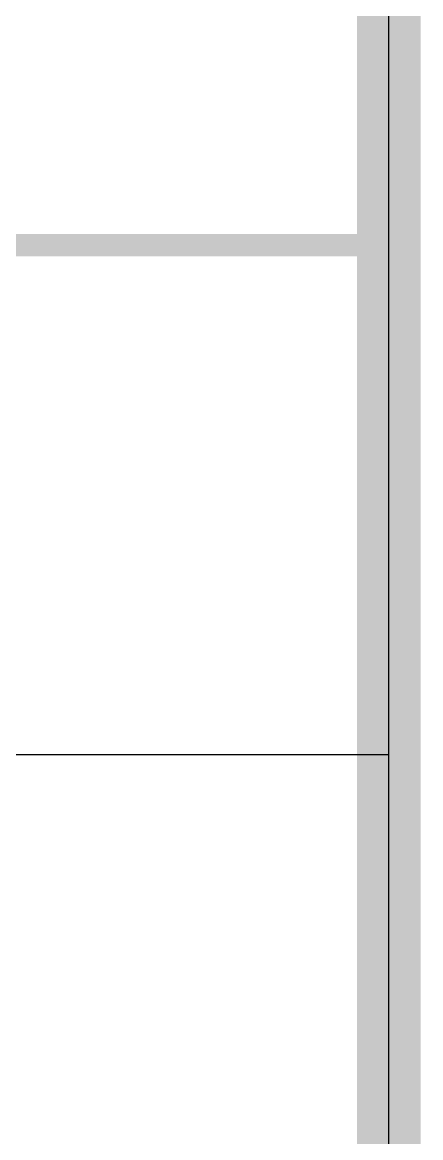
# Model space of a CAD drawing. Extents: x -9422388 to 15610651, y -1992469 to 953794.
# Drawn here: x -2788450 to -2787824, y -446619 to -444867 of the extents above; entities that cross this region are included whole.
import ezdxf

# ---------------------------------------------------------------- set-up
doc = ezdxf.new("R2010")
doc.units = 0
doc.header["$LTSCALE"] = 1000
doc.layers.add('PUB_TITLE', color=4, linetype='Continuous')

# ---------------------------------------------------------------- blocks, each defined once
blk = doc.blocks.new('TQ')
at = {"layer": 'PUB_TITLE'}
blk.add_line((1746756.1, -790954.7), (1750935.6, -790954.7), dxfattribs=at)
blk.add_lwpolyline([(1746756.1, -798756.5), (1750935.6, -798756.5), (1750935.6, -758772.5), (1746756.1, -758772.5)], close=True, dxfattribs=at)
at = {"layer": 'PUB_TITLE', "const_width": 24.4}
blk.add_lwpolyline([(1746756.1, -790397.5), (1750935.6, -790397.5)], dxfattribs=at)
at = {"layer": 'PUB_TITLE'}
blk.add_lwpolyline([(1746756.1, -790397.5), (1746756.1, -798756.5), (1750935.6, -798756.5), (1750935.6, -790397.5)], dxfattribs=at)
blk = doc.blocks.new('图签')
at = {"xscale": 1.43572, "yscale": 1.43572, "zscale": 1.43572}
blk.add_blockref('TQ', (-231624.4, 689572.7), dxfattribs=at)

msp = doc.modelspace()

# ---------------------------------------------------------------- linework, layer by layer
at = {"layer": 'PUB_TITLE', "const_width": 100}
msp.add_lwpolyline([(-2889474.25692, -457212.1496), (-2787874.25692, -457212.1496), (-2787874.25692, -399812.1496), (-2889474.25692, -399812.1496)], close=True, dxfattribs=at)

# ---------------------------------------------------------------- block references
msp.add_blockref('图签', (-5070103.06659, 0))

doc.saveas('drawing.dxf')
